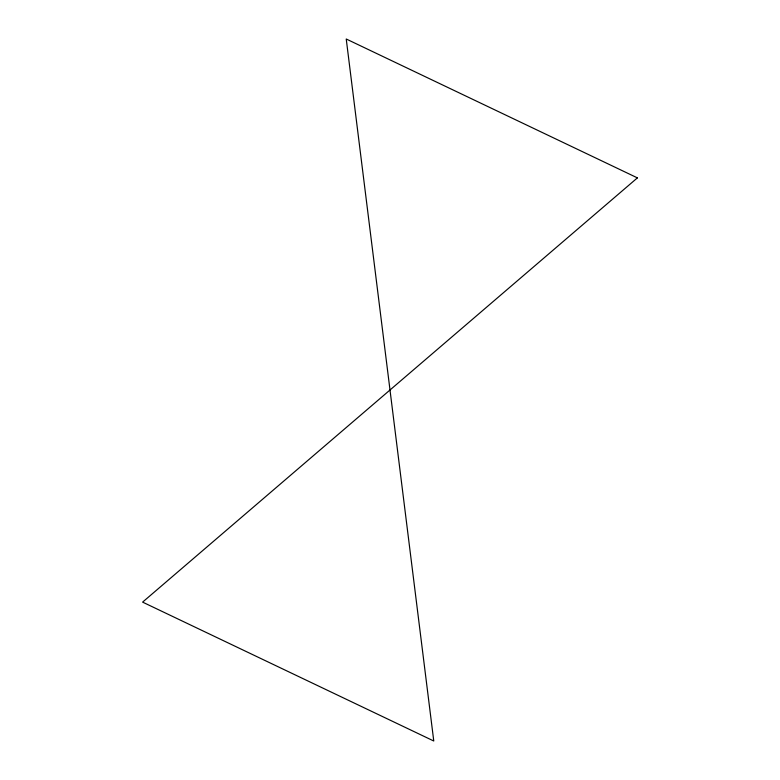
<?xml version="1.0" encoding="UTF-8"?>
<svg xmlns="http://www.w3.org/2000/svg" width="780" height="780" viewBox="0 0 780 780"><rect width="100%" height="100%" fill="white"/><g stroke="black" fill="none" stroke-linecap="round" stroke-linejoin="round"><path stroke-width="1.17" d="M637.396 177.879L142.603 602.121L433.768 741L346.232 39L637.396 177.879"/></g></svg>
